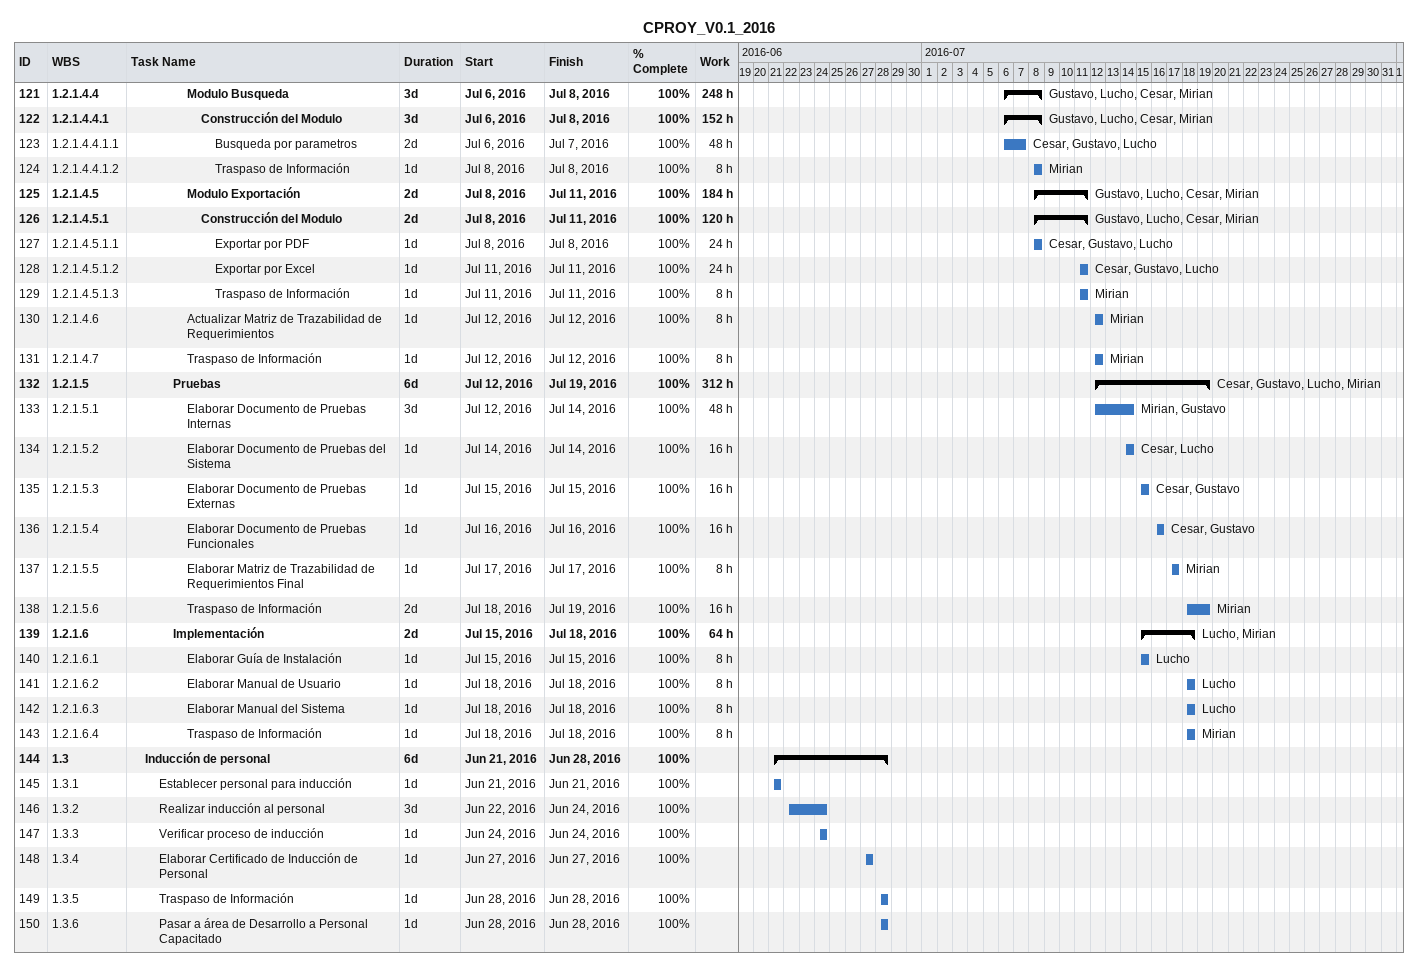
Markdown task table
CPROY_V0.1_2016

| ID | WBS | Task | Duration | Start | Finish | Resources | % complete | Work (h) |
|---|---|---|---|---|---|---|---|---|
| 121 | 1.2.1.4.4 | **Modulo Busqueda** | 3d | 2016-07-06 | 2016-07-08 | Gustavo, Lucho, Cesar, Mirian | 100 | 248 |
| 122 | 1.2.1.4.4.1 | **Construcción del Modulo** | 3d | 2016-07-06 | 2016-07-08 | Gustavo, Lucho, Cesar, Mirian | 100 | 152 |
| 123 | 1.2.1.4.4.1.1 | Busqueda por parametros | 2d | 2016-07-06 | 2016-07-07 | Cesar, Gustavo, Lucho | 100 | 48 |
| 124 | 1.2.1.4.4.1.2 | Traspaso de Información | 1d | 2016-07-08 | 2016-07-08 | Mirian | 100 | 8 |
| 125 | 1.2.1.4.5 | **Modulo Exportación** | 2d | 2016-07-08 | 2016-07-11 | Gustavo, Lucho, Cesar, Mirian | 100 | 184 |
| 126 | 1.2.1.4.5.1 | **Construcción del Modulo** | 2d | 2016-07-08 | 2016-07-11 | Gustavo, Lucho, Cesar, Mirian | 100 | 120 |
| 127 | 1.2.1.4.5.1.1 | Exportar por PDF | 1d | 2016-07-08 | 2016-07-08 | Cesar, Gustavo, Lucho | 100 | 24 |
| 128 | 1.2.1.4.5.1.2 | Exportar por Excel | 1d | 2016-07-11 | 2016-07-11 | Cesar, Gustavo, Lucho | 100 | 24 |
| 129 | 1.2.1.4.5.1.3 | Traspaso de Información | 1d | 2016-07-11 | 2016-07-11 | Mirian | 100 | 8 |
| 130 | 1.2.1.4.6 | Actualizar Matriz de Trazabilidad de Requerimientos | 1d | 2016-07-12 | 2016-07-12 | Mirian | 100 | 8 |
| 131 | 1.2.1.4.7 | Traspaso de Información | 1d | 2016-07-12 | 2016-07-12 | Mirian | 100 | 8 |
| 132 | 1.2.1.5 | **Pruebas** | 6d | 2016-07-12 | 2016-07-19 | Cesar, Gustavo, Lucho, Mirian | 100 | 312 |
| 133 | 1.2.1.5.1 | Elaborar Documento de Pruebas Internas | 3d | 2016-07-12 | 2016-07-14 | Mirian, Gustavo | 100 | 48 |
| 134 | 1.2.1.5.2 | Elaborar Documento de Pruebas del Sistema | 1d | 2016-07-14 | 2016-07-14 | Cesar, Lucho | 100 | 16 |
| 135 | 1.2.1.5.3 | Elaborar Documento de Pruebas Externas | 1d | 2016-07-15 | 2016-07-15 | Cesar, Gustavo | 100 | 16 |
| 136 | 1.2.1.5.4 | Elaborar Documento de Pruebas Funcionales | 1d | 2016-07-16 | 2016-07-16 | Cesar, Gustavo | 100 | 16 |
| 137 | 1.2.1.5.5 | Elaborar Matriz de Trazabilidad de Requerimientos Final | 1d | 2016-07-17 | 2016-07-17 | Mirian | 100 | 8 |
| 138 | 1.2.1.5.6 | Traspaso de Información | 2d | 2016-07-18 | 2016-07-19 | Mirian | 100 | 16 |
| 139 | 1.2.1.6 | **Implementación** | 2d | 2016-07-15 | 2016-07-18 | Lucho, Mirian | 100 | 64 |
| 140 | 1.2.1.6.1 | Elaborar Guía de Instalación | 1d | 2016-07-15 | 2016-07-15 | Lucho | 100 | 8 |
| 141 | 1.2.1.6.2 | Elaborar Manual de Usuario | 1d | 2016-07-18 | 2016-07-18 | Lucho | 100 | 8 |
| 142 | 1.2.1.6.3 | Elaborar Manual del Sistema | 1d | 2016-07-18 | 2016-07-18 | Lucho | 100 | 8 |
| 143 | 1.2.1.6.4 | Traspaso de Información | 1d | 2016-07-18 | 2016-07-18 | Mirian | 100 | 8 |
| 144 | 1.3 | **Inducción de personal** | 6d | 2016-06-21 | 2016-06-28 |  | 100 |  |
| 145 | 1.3.1 | Establecer personal para inducción | 1d | 2016-06-21 | 2016-06-21 |  | 100 |  |
| 146 | 1.3.2 | Realizar inducción al personal | 3d | 2016-06-22 | 2016-06-24 |  | 100 |  |
| 147 | 1.3.3 | Verificar proceso de inducción | 1d | 2016-06-24 | 2016-06-24 |  | 100 |  |
| 148 | 1.3.4 | Elaborar Certificado de Inducción de Personal | 1d | 2016-06-27 | 2016-06-27 |  | 100 |  |
| 149 | 1.3.5 | Traspaso de Información | 1d | 2016-06-28 | 2016-06-28 |  | 100 |  |
| 150 | 1.3.6 | Pasar a área de Desarrollo a Personal Capacitado | 1d | 2016-06-28 | 2016-06-28 |  | 100 |  |
